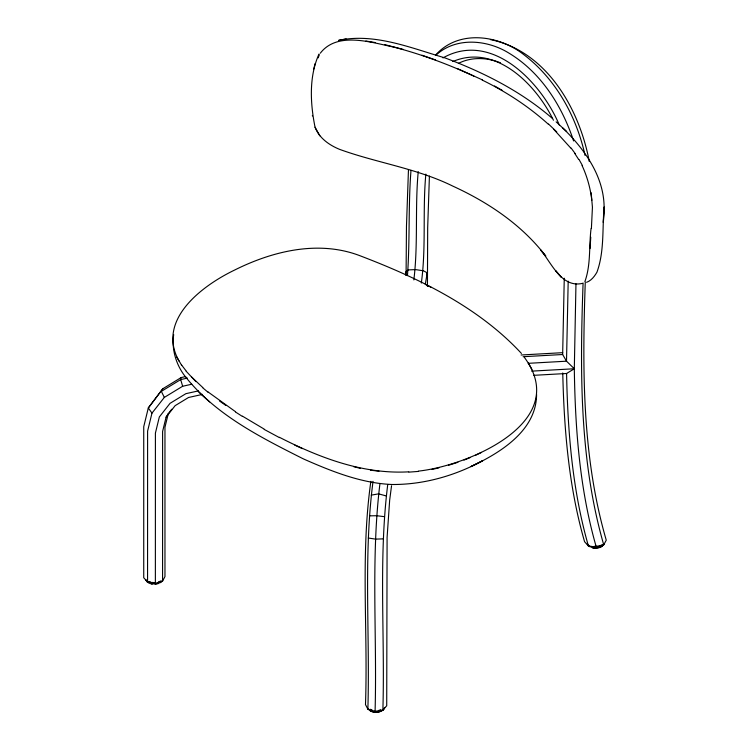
<?xml version="1.0" encoding="UTF-8"?>
<svg xmlns="http://www.w3.org/2000/svg" width="750" height="750" viewBox="0 0 750 750"><rect width="100%" height="100%" fill="white"/><g stroke="black" fill="none" stroke-linecap="round" stroke-linejoin="round"><path stroke-width="1.12" d="M391.547 485.756L389.662 500.203L387.094 537.384L386.719 705.788L382.884 709.95L375.084 711.328C377.166 635.569 370.706 559.266 379.922 483.797M382.884 709.95C385.059 634.875 378.394 559.228 387.741 484.462M427.444 286.462L427.678 227.803L429.413 176.081M585.272 282.131C582.291 368.4 581.944 456.581 606.262 540.188L603.731 544.819L596.325 547.191C579.647 489.347 575.194 428.719 574.312 368.756L566.512 361.191L562.65 354.516L564.263 278.231M533.822 375.319L566.587 373.491L574.312 368.756L575.962 283.791M373.031 481.359C363.225 556.856 370.097 633.291 367.875 709.116L375.084 711.328M568.191 281.147L566.512 361.191L528.206 363.328M583.088 282.994C579.938 370.5 579.347 459.938 603.731 544.819M408.469 169.547L406.472 226.219L406.078 275.072M410.991 170.391C408.216 205.378 410.006 240.684 407.456 275.569M418.228 171.609C414.872 207.609 418.247 244.116 413.85 279.919M425.85 174.094C422.475 210.328 426.281 247.088 421.331 283.069M590.034 248.569L590.766 237.216M591.394 228.562L592.434 207.216L591.15 192.741M591.056 228.591C588.881 246.178 590.991 264.731 584.897 281.55M319.012 54.047C308.794 76.547 310.266 103.537 315.056 127.219C319.247 138.169 329.278 145.172 339.788 149.438C377.034 162.9 416.991 168.422 452.794 186.103C488.344 202.387 521.803 224.794 545.803 256.116L540.544 249.9C551.306 262.538 561.45 288.253 582.45 283.378M370.866 481.359C360.356 555.262 368.081 630.319 365.484 704.616L367.875 709.116M405.459 274.969L406.022 271.594L408.412 269.906L415.575 269.597L423.384 270.797L427.228 272.803L425.306 284.316M173.691 334.603C171.591 348.562 175.594 363.122 183.769 374.578C213.619 413.578 259.116 436.594 302.072 458.241L303.984 459.159C331.903 471.459 361.144 483.206 391.997 484.5C423.534 484.725 454.716 475.856 482.344 460.894L470.906 466.594C500.062 452.934 536.438 430.772 536.587 394.425M185.728 376.547L181.172 377.55L180.684 379.584L182.644 386.259L164.325 397.416L151.969 413.137L147.6 431.119L147.562 581.925L155.372 583.303L162.572 581.091L164.963 576.591L164.963 427.228L168.262 413.663L171.75 409.228M315.066 63.656L313.772 69.019M168.262 413.663L166.088 417.169L162.6 431.484L162.572 581.091M318.197 57.853L319.228 54.956M426.478 274.847L427.228 272.803M384.056 708.206L383.137 709.922L379.35 711.881M384.684 707.728L383.691 709.575C379.359 713.222 371.559 713.288 367.884 708.703M181.172 377.55L162.844 388.725L148.303 407.963L143.737 426.713L143.737 577.762L147.562 581.925M320.297 53.203C337.266 31.125 371.353 42.497 394.031 47.147C421.5 54.319 448.172 64.275 473.944 76.153M162.844 388.725L148.303 407.963L151.969 413.137M166.088 417.169L175.134 405.656L188.55 397.481L202.547 394.378M603.253 544.866L601.781 546.497L599.306 547.659M603.853 544.453C601.453 547.884 596.756 548.353 592.913 547.875M162.572 580.678L161.006 582.394L155.119 584.334M435.853 54.778C458.897 29.184 499.266 35.109 524.053 54.844C556.003 79.275 576.506 116.522 585.056 155.4M435.806 55.331C455.569 36.825 486.844 39.516 508.631 52.931C540.891 72.216 562.022 105.881 573.609 140.944M442.969 57.9C492.169 30.188 541.959 83.156 559.444 125.362M475.828 455.138L481.537 452.409M602.269 544.678L599.606 545.934L594.047 546.403M158.381 582.066L161.006 580.856M452.812 61.538C495.759 43.256 536.222 84.731 553.444 120.225M458.438 63.375C471.488 56.719 487.134 57.431 500.484 62.822M463.997 460.087L469.941 457.706M586.575 282.319C591.291 280.659 594.516 276.375 596.944 272.194C604.472 251.597 602.212 228.75 604.116 207.188C603.881 174.666 582.562 146.466 559.781 125.194M448.453 465.319L457.894 462.309M378.619 710.456L380.597 709.856M187.453 378.084L180.684 379.584L161.344 391.369L164.325 397.416M182.644 386.259L191.756 384.234M198.469 390.881L185.906 393.666L170.044 403.331L159.338 416.944L155.409 433.097L155.372 583.303M432.037 469.416L438.872 467.897M346.172 38.906L338.681 40.359C374.747 32.812 410.803 47.934 444.862 57.862C483.366 72.291 520.772 91.106 552.056 118.144M598.294 547.847L593.091 548.034L587.681 545.419M158.381 583.603L151.838 583.969M371.241 495.141L378.619 493.856L386.25 495.947M418.369 471.122C467.597 465.891 572.456 422.203 524.297 357.262M408.881 472.134L418.481 471.412M378.431 712.163C374.944 712.612 370.688 712.2 368.484 709.106M521.1 354.994L562.706 352.669M523.116 356.719L562.65 354.516M531.638 371.137L574.312 368.756M383.278 538.866L375.478 539.119L368.269 538.013M369.469 515.85L376.744 515.719L384.478 516.684M408.759 471.834C363.15 474.459 319.322 457.697 279.413 437.297M151.838 582.431L155.175 582.647M370.519 470.212L378.984 471.178M562.753 372.956C564.075 429.703 568.781 487.003 584.578 541.725L588.394 545.906L596.325 547.191M365.869 41.025L375.281 42.562M490.378 39.581C546.628 51.084 579.459 108.947 589.275 161.531M353.691 466.688L360.328 468.337M384.713 44.597L403.472 49.509M148.866 581.531L150.844 582.131M152.016 584.138L148.866 583.069L146.756 581.55L145.762 579.703M421.978 55.238L435.497 59.916M457.294 68.541L482.447 79.912M294.788 445.134L302.409 448.631M370.322 709.284L372.066 710.1M482.194 80.062C506.016 91.688 528.506 106.331 548.203 124.116M521.438 353.438C478.463 307.022 419.184 278.4 360.863 256.078C319.275 239.709 272.887 250.875 234.366 270.178C202.078 285.741 156.019 320.053 179.053 361.134M425.55 284.475L431.363 287.494M264.244 429.441L279.459 437.625M494.513 85.997L502.172 90.328M264.216 429.113L242.494 416.184M235.594 412.069L242.513 416.503M235.575 411.75L207.984 391.903M219.591 401.053L225.741 405.394M589.584 546.712L587.269 544.003M202.828 387.881L207.994 392.203M202.828 387.581L191.7 377.119M562.725 127.884L566.663 131.466M198.844 392.137L209.606 401.925M556.125 121.856L558.619 124.134M548.541 124.041L556.753 131.897M195.928 381.628L186.141 371.231M553.744 129.319L570.759 148.078M181.659 365.109L186.131 370.95M571.116 148.05L575.222 153.619M181.678 365.391L176.822 357.056M574.866 153.628L578.653 159.441M531.956 369.459L528.413 363.15M579.019 159.441L582.431 165.553M315.056 127.219L319.791 135.797M146.391 580.181L147.309 581.897M582.075 165.544C587.156 176.541 590.466 188.344 591.816 200.381M588.394 545.906C572.362 489.994 567.703 431.447 566.587 373.491M312.394 115.444L312.422 115.997M604.116 207.188L603.366 222.459L604.116 207.188M561.356 277.219L555.628 270.741L561.356 277.219"/></g></svg>
